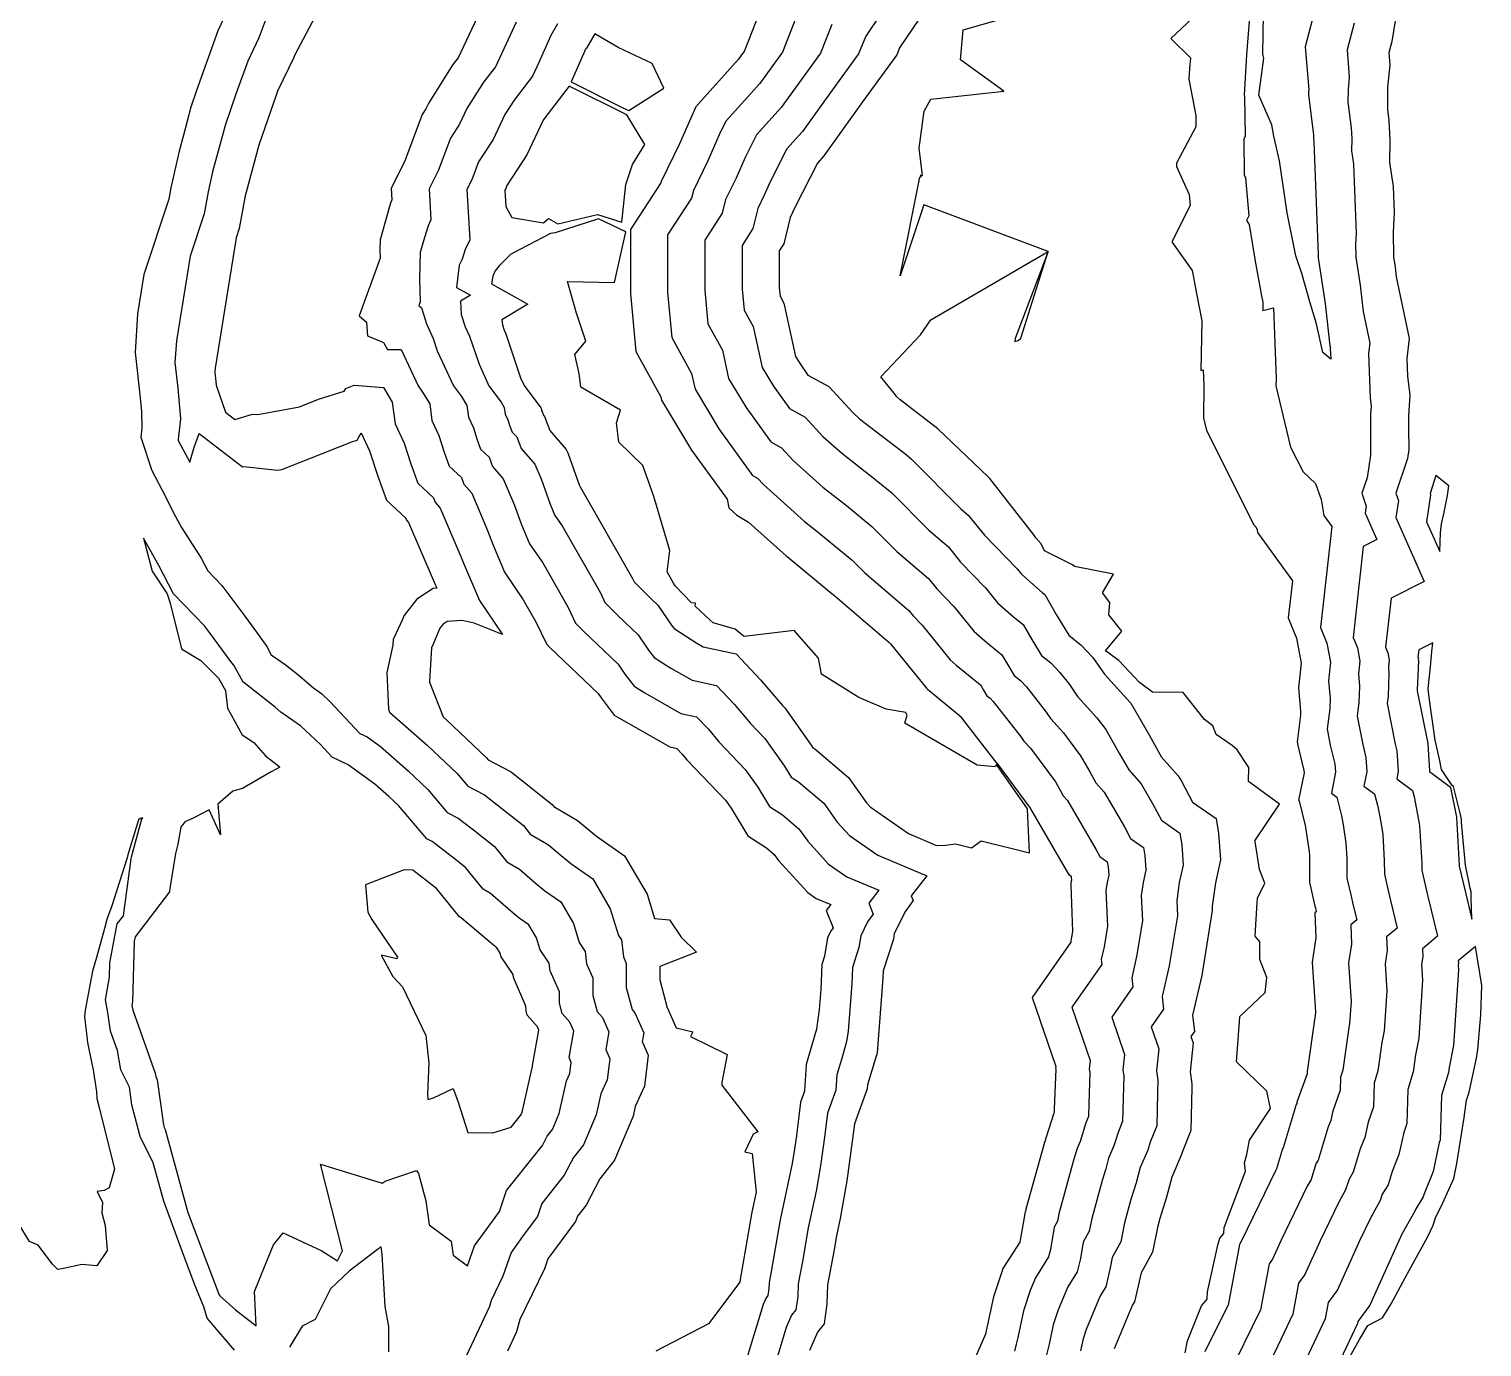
# Model space of a CAD drawing. Header units: inches. Extents: x 808357 to 808943, y 9157055 to 9157847.
# Drawn here: x 808666 to 808778.7, y 9157599.3 to 9157701.6 of the extents above; entities that cross this region are included whole.
import ezdxf

# ---------------------------------------------------------------- set-up
doc = ezdxf.new("R2010")
doc.units = ezdxf.units.IN
doc.header["$MEASUREMENT"] = 0

msp = doc.modelspace()

# ---------------------------------------------------------------- linework, layer by layer
for points, elevation in [([(808689.1, 9157704.28), (808686.59, 9157699.51), (808686.53, 9157699.35), (808685.27, 9157696.73), (808685.14, 9157696.36), (808683.86, 9157692.7), (808683.82, 9157692.54), (808682.83, 9157688.91), (808682.77, 9157688.61), (808682.3, 9157686.09), (808682.06, 9157685.36), (808680.43, 9157675.25), (808680.4, 9157674.89), (808680.45, 9157674.47), (808680.5, 9157673.94), (808681.23, 9157671.84), (808681.96, 9157671.28), (808683.32, 9157671.69), (808683.73, 9157671.65), (808686.97, 9157672.25), (808688.46, 9157672.84), (808690.45, 9157673.46), (808690.56, 9157673.67), (808691.23, 9157673.94), (808693.5, 9157673.76), (808694.18, 9157672.62), (808694.39, 9157670.93), (808695.1, 9157669.43), (808695.62, 9157667.84), (808696.16, 9157666.33), (808697.38, 9157665.18), (808697.5, 9157664.85), (808697.89, 9157664.4), (808699.51, 9157660.65), (808699.7, 9157660.11), (808700.94, 9157657.22), (808702.72, 9157654.58), (808700.53, 9157655.46), (808699.6, 9157655.66), (808698.45, 9157655.6), (808698.13, 9157655.39), (808697.88, 9157655.07), (808697.36, 9157653.84), (808697.22, 9157653.54), (808697.07, 9157650.96), (808697.07, 9157650.93), (808697.07, 9157650.89), (808698.12, 9157648.2), (808698.39, 9157647.96), (808701.48, 9157645.02), (808701.62, 9157644.86), (808703.35, 9157643.96), (808703.43, 9157643.9), (808706.59, 9157641.39), (808706.72, 9157641.24), (808708.54, 9157640.16), (808708.67, 9157640.05), (808710.03, 9157638.93), (808712.21, 9157637.41), (808713.95, 9157634.43), (808714.53, 9157632.55), (808715.68, 9157632.44), (808716.6, 9157631.11), (808717.78, 9157629.95), (808714.93, 9157628.82), (808714.94, 9157627.8), (808715.52, 9157625.63), (808715.54, 9157625.6), (808716.21, 9157624.08), (808717.5, 9157623.76), (808717.32, 9157623.4), (808720.16, 9157622.01), (808719.76, 9157619.82), (808719.76, 9157619.63), (808722.55, 9157616.01), (808722.19, 9157615.83), (808721.53, 9157614.45), (808722.1, 9157614.33), (808722.41, 9157611.33), (808722.07, 9157609.77), (808721.15, 9157604.39), (808721.15, 9157604.39), (808721.15, 9157604.39), (808721.15, 9157604.39), (808721.15, 9157604.39), (808721.15, 9157604.39), (808721.14, 9157604.34), (808718.71, 9157601.09), (808714.62, 9157598.99)], 2902), ([(808723.02, 9157703.71), (808721.48, 9157699.83), (808721.28, 9157699.55), (808721.05, 9157699.23), (808717.73, 9157695.53), (808717.7, 9157695.47), (808716.47, 9157692.66), (808715.05, 9157689.74), (808715.02, 9157689.64), (808712.66, 9157686), (808712.66, 9157685.97), (808712.67, 9157681.04), (808713.08, 9157676.54), (808715.03, 9157673.02), (808715.08, 9157672.76), (808717.41, 9157668.89), (808720.16, 9157665.09), (808720.29, 9157664.42), (808720.93, 9157663.84), (808721.83, 9157663.31), (808724.75, 9157660.7), (808724.83, 9157660.63), (808728.32, 9157657.75), (808728.37, 9157657.71), (808732.71, 9157653.99), (808732.76, 9157653.94), (808732.85, 9157653.85), (808735.64, 9157650.41), (808735.71, 9157650.35), (808738.18, 9157648.33), (808738.19, 9157648.3), (808738.21, 9157648.27), (808738.22, 9157648.26), (808738.24, 9157648.24), (808741.11, 9157644.58), (808741.11, 9157644.58), (808741.12, 9157644.57), (808743.68, 9157641.11), (808743.69, 9157641.1), (808743.7, 9157641.08), (808743.71, 9157641.07), (808746.59, 9157636.12), (808746.68, 9157635.96), (808746.86, 9157635.83), (808746.87, 9157635.72), (808746.89, 9157635.52), (808746.85, 9157635.34), (808746.83, 9157635.16), (808746.97, 9157631.55), (808746.9, 9157631.1), (808746.84, 9157630.83), (808746.85, 9157630.72), (808743.85, 9157626.42), (808745.68, 9157621.08), (808745.66, 9157620.95), (808745.67, 9157620.89), (808745.56, 9157617.76), (808745.56, 9157617.55), (808745.51, 9157617.45), (808744.93, 9157615.58), (808744.87, 9157615.43), (808744.84, 9157615.31), (808744.8, 9157615.17), (808743.36, 9157609.99), (808743.34, 9157609.89), (808743.29, 9157609.8), (808742.92, 9157607.59), (808742.89, 9157607.44), (808741.57, 9157605.39), (808741.5, 9157605.22), (808740.85, 9157603.2), (808740.28, 9157600.55), (808740.25, 9157600.43), (808740.22, 9157600.3), (808737.34, 9157593.72)], 2910), ([(808772.38, 9157704.44), (808771.76, 9157700.6), (808771.53, 9157699.71), (808771.6, 9157698.79), (808771.43, 9157697.05), (808771.42, 9157695.33), (808771.53, 9157694.47), (808771.61, 9157692.93), (808771.56, 9157691.21), (808771.87, 9157689.34), (808771.94, 9157687.34), (808771.85, 9157685.79), (808771.88, 9157683.89), (808772, 9157683.08), (808772.09, 9157682.34), (808773.09, 9157677.54), (808772.92, 9157675.99), (808772.96, 9157674.63), (808773.14, 9157673.16), (808773.04, 9157671.56), (808773.04, 9157670.57), (808773.08, 9157668.93), (808772.98, 9157668.23), (808772.07, 9157665.55), (808772.26, 9157664.99), (808772.07, 9157663.66), (808774.27, 9157658.7), (808771.69, 9157657.41), (808771.26, 9157653.6), (808771.44, 9157653.16), (808771.55, 9157652.62), (808771.49, 9157652.08), (808771.53, 9157651.57), (808771.47, 9157649.81), (808771.39, 9157649.23), (808772.02, 9157646.08), (808772.14, 9157645.56), (808772.25, 9157643.99), (808772.13, 9157643.39), (808773.36, 9157642.48), (808773.48, 9157641.99), (808773.83, 9157640.21), (808773.91, 9157639.73), (808774.08, 9157636.85), (808774.08, 9157636.31), (808774.19, 9157635.83), (808774.56, 9157634.26), (808775.3, 9157631.18), (808774.13, 9157630.19), (808774.15, 9157629.57), (808774.06, 9157628.98), (808774.14, 9157627.76), (808773.86, 9157623.27), (808773.6, 9157621.97), (808773.42, 9157620.66), (808772.99, 9157619.29), (808772.92, 9157616.65), (808772.68, 9157615.96), (808772.31, 9157614.25), (808771.78, 9157612.93), (808771.47, 9157611.9), (808771.01, 9157611.16), (808770.86, 9157610.67), (808770.09, 9157609.29), (808769.24, 9157607.54), (808767.53, 9157603.74), (808766.82, 9157602.77), (808766.58, 9157601.48), (808764.9, 9157597.93)], 2924), ([(808684.51, 9157702.74), (808683.82, 9157700.88), (808682.96, 9157699.08), (808682.06, 9157696.58), (808681.2, 9157694.09), (808680.9, 9157692.94), (808680.23, 9157690.49), (808679.88, 9157688.92), (808679.57, 9157687.23), (808678.48, 9157683.95), (808677.42, 9157677.36), (808677.31, 9157675.68), (808677.54, 9157673.7), (808677.74, 9157671.35), (808677.74, 9157671.31), (808677.55, 9157669.72), (808677.57, 9157669.65), (808678.46, 9157667.97), (808678.8, 9157669.13), (808679.2, 9157670.17), (808682.55, 9157667.59), (808682.66, 9157667.62), (808685.28, 9157667.34), (808685.6, 9157667.4), (808691.04, 9157669.54), (808691.45, 9157669.67), (808691.76, 9157670.23), (808692.42, 9157668.83), (808693.06, 9157666.88), (808693.72, 9157665.01), (808695.22, 9157663.6), (808695.28, 9157663.46), (808695.44, 9157663.27), (808697.44, 9157658.64), (808697.46, 9157658.59), (808697.64, 9157658.18), (808697.34, 9157658.16), (808696.09, 9157657.32), (808695.08, 9157656.04), (808694.97, 9157655.76), (808694.25, 9157654.2), (808694.23, 9157653.75), (808693.75, 9157651.64), (808693.88, 9157648.79), (808693.96, 9157648.57), (808696.89, 9157645.99), (808699.21, 9157643.79), (808700.03, 9157642.82), (808701.33, 9157642.15), (808701.95, 9157641.66), (808704.35, 9157639.76), (808704.89, 9157639.1), (808706.29, 9157638.27), (808706.97, 9157637.69), (808708.03, 9157636.82), (808709.73, 9157635.62), (808711.09, 9157633.3), (808711.73, 9157631.23), (808711.96, 9157630.89), (808712.11, 9157629.57), (808712.33, 9157629.05), (808712.34, 9157627.19), (808712.8, 9157625.48), (808713.01, 9157625.23), (808713.7, 9157623.68), (808713.58, 9157623.02), (808714.04, 9157621.94), (808713.76, 9157619.55), (808713.04, 9157617.96), (808712.87, 9157617.22), (808711.43, 9157613.79), (808710.28, 9157612.35), (808709.22, 9157610.31), (808708.54, 9157609.45), (808708.4, 9157609.04), (808706.68, 9157606.74), (808706.25, 9157606.15), (808705.98, 9157605.36), (808704.08, 9157601.44), (808703.81, 9157600.47), (808703.11, 9157598.99)], 2900), ([(808700.79, 9157702.52), (808699.3, 9157699.34), (808698.88, 9157698.8), (808697.01, 9157695.84), (808696.78, 9157695.36), (808696.5, 9157694.93), (808695.13, 9157691.26), (808694.1, 9157689.21), (808694.15, 9157688.3), (808694.07, 9157688.13), (808693.96, 9157687.79), (808693.23, 9157685.22), (808693.21, 9157684.45), (808693.24, 9157683.79), (808691.62, 9157679.32), (808692.17, 9157678.81), (808692.25, 9157677.77), (808693.5, 9157677.23), (808693.8, 9157676.71), (808694.87, 9157676.7), (808696.18, 9157673.88), (808696.48, 9157673.47), (808697.08, 9157672.48), (808697.24, 9157671.19), (808697.78, 9157670.03), (808698.18, 9157668.81), (808698.6, 9157667.65), (808699.54, 9157666.76), (808699.73, 9157666.24), (808700.34, 9157665.54), (808701.58, 9157662.65), (808701.95, 9157661.64), (808702.89, 9157659.42), (808704.34, 9157657.28), (808705.32, 9157655.57), (808706.14, 9157653.85), (808706.41, 9157653.57), (808710.16, 9157650.01), (808710.39, 9157649.67), (808711.41, 9157648.34), (808711.75, 9157648.11), (808715.71, 9157645.87), (808716.27, 9157645.74), (808716.68, 9157645.31), (808717.05, 9157644.87), (808720.03, 9157641.74), (808720.48, 9157641.12), (808721.78, 9157638.97), (808723.21, 9157638.04), (808723.82, 9157637.52), (808724.14, 9157637.06), (808726.43, 9157634.57), (808727.08, 9157634.11), (808728.21, 9157633.63), (808727.85, 9157633.18), (808728.39, 9157631.83), (808728.2, 9157631.55), (808727.95, 9157631.05), (808727.72, 9157629.62), (808727.52, 9157628.99), (808727.44, 9157627.03), (808727.32, 9157625.5), (808727.09, 9157623.97), (808726.48, 9157621.84), (808726.29, 9157621.23), (808726.16, 9157619.15), (808725.85, 9157618.3), (808725.55, 9157615.68), (808725.38, 9157614.49), (808725.22, 9157613.53), (808724.27, 9157609.16), (808723.59, 9157605.17), (808723.42, 9157604.3), (808723.41, 9157603.81), (808723.33, 9157603.29), (808723.16, 9157603.08), (808722.96, 9157602.61), (808721.58, 9157598.1)], 2904), ([(808725.65, 9157702.81), (808724.45, 9157699.76), (808723.63, 9157698.64), (808722.71, 9157697.35), (808720.09, 9157694.44), (808719.63, 9157693.53), (808718.67, 9157691.33), (808717.55, 9157689.04), (808717.41, 9157688.45), (808715.55, 9157685.59), (808715.55, 9157685.04), (808715.55, 9157681.16), (808715.88, 9157677.62), (808717.41, 9157674.84), (808717.68, 9157673.61), (808719.53, 9157670.55), (808722.14, 9157666.93), (808722.53, 9157666.71), (808722.98, 9157666.22), (808726.18, 9157663.35), (808727.14, 9157662.61), (808729.86, 9157660.36), (808730.85, 9157659.36), (808734.26, 9157656.46), (808734.6, 9157656.03), (808735.3, 9157655.3), (808737.48, 9157652.62), (808737.94, 9157652.22), (808739.83, 9157650.67), (808740.06, 9157650.27), (808740.33, 9157649.84), (808740.58, 9157649.64), (808740.82, 9157649.38), (808742.98, 9157646.62), (808743.2, 9157646.31), (808743.7, 9157645.76), (808745.64, 9157643.15), (808746.01, 9157642.51), (808746.25, 9157642.08), (808746.57, 9157641.71), (808748.8, 9157637.89), (808749.08, 9157637.36), (808749.67, 9157636.95), (808749.73, 9157636.57), (808749.78, 9157635.91), (808749.65, 9157635.34), (808749.57, 9157634.75), (808749.68, 9157631.96), (808749.43, 9157630.36), (808749.2, 9157629.38), (808749.25, 9157628.98), (808746.93, 9157625.66), (808748.34, 9157621.53), (808748.27, 9157620.87), (808748.31, 9157620.6), (808748.23, 9157618.18), (808748.21, 9157617.19), (808748.01, 9157616.7), (808747.56, 9157615.24), (808747.32, 9157614.7), (808747.19, 9157614.22), (808747.03, 9157613.7), (808745.91, 9157609.64), (808745.8, 9157609.08), (808745.54, 9157608.61), (808745.25, 9157606.88), (808745.11, 9157606.29), (808744.09, 9157604.68), (808743.68, 9157603.7), (808743.17, 9157602.11), (808742.72, 9157600.04), (808742.59, 9157599.52), (808742.47, 9157598.98)], 2912), ([(808732.09, 9157702.74), (808730.92, 9157701), (808730.37, 9157699.63), (808728.33, 9157696.82), (808726.02, 9157693.61), (808724.81, 9157692.26), (808723.49, 9157689.66), (808723.05, 9157688.67), (808722.55, 9157687.64), (808722.17, 9157686.09), (808721.32, 9157684.77), (808721.32, 9157683.18), (808721.33, 9157681.39), (808721.48, 9157679.76), (808722.18, 9157678.48), (808722.88, 9157675.31), (808723.76, 9157673.85), (808725.01, 9157672.12), (808726.22, 9157671.45), (808727.6, 9157669.95), (808729.03, 9157668.67), (808731.74, 9157666.56), (808732.94, 9157665.57), (808735.82, 9157662.68), (808737.34, 9157661.38), (808738.29, 9157660.21), (808740.21, 9157658.22), (808741.16, 9157657.05), (808742.39, 9157655.97), (808743.15, 9157655.35), (808743.81, 9157654.19), (808744.57, 9157652.96), (808745.29, 9157652.39), (808745.98, 9157651.65), (808746.73, 9157650.7), (808747.37, 9157649.78), (808748.87, 9157648.13), (808749.55, 9157647.21), (808750.63, 9157645.34), (808751.34, 9157644.08), (808752.3, 9157642.99), (808753.21, 9157641.43), (808753.88, 9157640.18), (808755.3, 9157639.18), (808755.45, 9157638.28), (808755.57, 9157636.7), (808755.26, 9157635.34), (808755.06, 9157633.92), (808755.11, 9157632.77), (808754.48, 9157628.87), (808753.93, 9157626.49), (808754.04, 9157625.52), (808753.08, 9157624.15), (808753.66, 9157622.44), (808753.49, 9157620.73), (808753.6, 9157620.01), (808753.56, 9157619.02), (808753.51, 9157616.47), (808753.01, 9157615.21), (808752.82, 9157614.57), (808752.22, 9157613.22), (808751.9, 9157612.03), (808751.51, 9157610.75), (808751.01, 9157608.93), (808750.72, 9157607.47), (808750.04, 9157606.24), (808749.9, 9157605.44), (808749.56, 9157603.98), (808749.11, 9157603.27), (808748.04, 9157600.67), (808747.8, 9157599.95), (808747.6, 9157599)], 2916), ([(808755.72, 9157598.84), (808755.9, 9157599.79), (808756.98, 9157602.51), (808757.41, 9157603.01), (808757.46, 9157603.59), (808758.24, 9157607.21), (808758.4, 9157607.75), (808758.72, 9157608.11), (808758.75, 9157608.57), (808760.39, 9157612.96), (808760.31, 9157613.6), (808760.49, 9157614.25), (808760.72, 9157615.36), (808762.34, 9157617.81), (808762.05, 9157619.15), (808759.69, 9157621.44), (808759.95, 9157624.89), (808759.97, 9157624.94), (808761.93, 9157626.8), (808762.04, 9157627.98), (808761.52, 9157629.38), (808761.51, 9157630.73), (808761.14, 9157631.19), (808761.29, 9157633.79), (808761.34, 9157634.1), (808761.33, 9157634.14), (808761.9, 9157635.3), (808761.48, 9157636.35), (808761.14, 9157638.52), (808761.15, 9157638.55), (808761.14, 9157638.57), (808761.13, 9157638.59), (808763.04, 9157641.42), (808760.64, 9157643.17), (808760.65, 9157644.26), (808759.75, 9157645.64), (808759.37, 9157645.97), (808758.12, 9157646.83), (808757.85, 9157647.51), (808757.21, 9157647.99), (808755.56, 9157650.09), (808753.19, 9157650.12), (808752.16, 9157650.87), (808750.56, 9157652.56), (808749.52, 9157653.31), (808750.79, 9157654.85), (808749.8, 9157656.11), (808749.87, 9157657.06), (808749.3, 9157657.82), (808750.15, 9157659.27), (808747.12, 9157659.87), (808746.97, 9157659.99), (808744.79, 9157661.07), (808744.53, 9157661.63), (808744.12, 9157662.08), (808743.97, 9157662.31), (808740.56, 9157666.69), (808740.43, 9157666.81), (808736.53, 9157670.55), (808733.6, 9157672.8), (808733.31, 9157673.04), (808733.2, 9157673.2), (808732.09, 9157674.59), (808735.17, 9157677.83), (808735.98, 9157678.99), (808745.07, 9157684.31), (808742.53, 9157677.55), (808742.49, 9157677.31), (808742.76, 9157677.41), (808742.95, 9157677.57), (808745.07, 9157684.31), (808735.43, 9157687.92), (808733.6, 9157682.41), (808735.12, 9157690.08), (808735.25, 9157690.15), (808735.14, 9157690.22), (808735.34, 9157690.19), (808735.07, 9157692.32), (808735.45, 9157695.18), (808735.97, 9157696.12), (808741.65, 9157696.74), (808738.29, 9157699.18), (808738.49, 9157701.5), (808744.95, 9157703.35)], 2918), ([(808757.11, 9157703.18), (808754.6, 9157700.84), (808756.12, 9157699.34), (808756.05, 9157698.49), (808756, 9157697.67), (808756.53, 9157694.85), (808756.54, 9157693.97), (808755.03, 9157691.16), (808755.03, 9157690.91), (808756.02, 9157688.73), (808756.1, 9157687.88), (808754.68, 9157685.05), (808756.27, 9157682.82), (808756.36, 9157682.32), (808756.44, 9157681.85), (808757.01, 9157678.93), (808756.94, 9157675.08), (808757.12, 9157675.12), (808757.17, 9157673.9), (808757.15, 9157671.39), (808757.38, 9157670.42), (808761.04, 9157663.09), (808761.21, 9157662.93), (808761.29, 9157662.71), (808761.33, 9157662.49), (808764.04, 9157658.76), (808763.72, 9157655.87), (808764.35, 9157654.3), (808764.72, 9157652.36), (808764.52, 9157650.46), (808764.67, 9157648.63), (808764.66, 9157648.34), (808764.4, 9157646.27), (808764.46, 9157645.97), (808764.93, 9157644.03), (808764.94, 9157643.85), (808764.52, 9157641.72), (808764.55, 9157641.69), (808765.02, 9157639.77), (808765.05, 9157639.62), (808765.34, 9157637.74), (808765.36, 9157637.43), (808765.37, 9157635.36), (808765.79, 9157633.52), (808765.83, 9157633.37), (808765.89, 9157633.08), (808765.79, 9157632.99), (808765.85, 9157631.04), (808765.57, 9157629.16), (808765.82, 9157625.3), (808765.8, 9157624.98), (808765.78, 9157624.88), (808765.21, 9157620.85), (808765.18, 9157620.74), (808765.17, 9157620.51), (808764.39, 9157618.3), (808764.37, 9157618.21), (808764.34, 9157618.13), (808763.32, 9157614.76), (808763.28, 9157614.69), (808762.8, 9157613.14), (808762.74, 9157613.02), (808760.08, 9157607.55), (808759.97, 9157607.31), (808759.93, 9157607.25), (808759.04, 9157602.56), (808758.92, 9157602.32), (808757.23, 9157598.92)], 2918), ([(808760.74, 9157702.81), (808760.47, 9157699.57), (808760.29, 9157696.47), (808760.33, 9157696.29), (808760.38, 9157693.24), (808760.26, 9157693.02), (808760.29, 9157690.26), (808760.4, 9157690.01), (808760.66, 9157687.08), (808760.47, 9157686.7), (808760.69, 9157686.41), (808761.16, 9157683.55), (808761.64, 9157680.87), (808761.74, 9157680.38), (808761.73, 9157679.73), (808762.57, 9157679.93), (808762.77, 9157674.42), (808762.76, 9157673.89), (808763.89, 9157669.13), (808764.86, 9157667.2), (808765.82, 9157666.3), (808766.28, 9157665.07), (808766.48, 9157663.83), (808767.1, 9157662.97), (808766.23, 9157655.12), (808766.71, 9157653.92), (808767, 9157652.45), (808766.84, 9157651), (808766.96, 9157649.61), (808766.93, 9157648.83), (808766.73, 9157647.26), (808766.98, 9157646.01), (808767.33, 9157644.54), (808767.38, 9157643.9), (808767.06, 9157642.28), (808767.49, 9157641.96), (808767.84, 9157640.51), (808767.98, 9157639.82), (808768.19, 9157638.4), (808768.26, 9157637.24), (808768.27, 9157635.68), (808768.59, 9157634.29), (808768.74, 9157633.67), (808769.03, 9157632.45), (808768.57, 9157632.06), (808768.62, 9157630.55), (808768.4, 9157629.1), (808768.59, 9157626.12), (808768.48, 9157624.41), (808768.39, 9157623.91), (808767.95, 9157620.79), (808767.78, 9157620.25), (808767.75, 9157619.22), (808767.15, 9157617.52), (808767.02, 9157616.89), (808766.82, 9157616.4), (808766.04, 9157613.81), (808765.86, 9157613.51), (808765.49, 9157612.31), (808765.19, 9157611.78), (808763.13, 9157607.55), (808762.49, 9157606.12), (808762.23, 9157605.76), (808761.55, 9157602.2), (808760.92, 9157600.86), (808759.64, 9157598.29)], 2920), ([(808765.88, 9157703.44), (808765.04, 9157700.19), (808765.3, 9157696.85), (808765.28, 9157696.66), (808765.28, 9157696.48), (808765.67, 9157693.34), (808765.68, 9157693.19), (808765.68, 9157693.01), (808765.71, 9157692.81), (808766.03, 9157684.06), (808766.03, 9157683.95), (808766.03, 9157683.82), (808766.58, 9157680.28), (808766.95, 9157676.99), (808766.99, 9157676.83), (808766.98, 9157676.78), (808767.01, 9157675.95), (808766.41, 9157676.47), (808765.92, 9157678.7), (808765.4, 9157680.4), (808764.78, 9157682.59), (808764.31, 9157683.96), (808763.64, 9157687.29), (808763.04, 9157691.33), (808762.6, 9157693.24), (808762.44, 9157694.12), (808761.42, 9157696.44), (808761.82, 9157699.31), (808761.75, 9157699.61), (808761.8, 9157702.71)], 2920), ([(808681.11, 9157702.41), (808680.64, 9157701.43), (808678.98, 9157696.8), (808678.53, 9157695.49), (808677.98, 9157693.34), (808677.63, 9157692.08), (808677, 9157689.23), (808676.84, 9157688.36), (808674.9, 9157682.53), (808674.41, 9157679.47), (808674.22, 9157676.47), (808674.62, 9157672.94), (808674.71, 9157671.9), (808674.75, 9157670.61), (808674.66, 9157669.89), (808675.51, 9157667.3), (808676.58, 9157665.29), (808677.19, 9157664.03), (808677.82, 9157662.89), (808679.35, 9157660.51), (808679.85, 9157659.52), (808680.94, 9157658.39), (808682.8, 9157655.9), (808683.64, 9157654.77), (808684.44, 9157653.65), (808684.79, 9157653.02), (808685.86, 9157652.26), (808686.81, 9157651.52), (808688.06, 9157650.44), (808688.71, 9157649.99), (808689.36, 9157649.37), (808691.65, 9157646.91), (808692.24, 9157646.64), (808693.23, 9157645.92), (808695.4, 9157644.01), (808696.93, 9157642.55), (808698.44, 9157640.78), (808699.3, 9157640.34), (808700.47, 9157639.43), (808702.1, 9157638.13), (808703.06, 9157636.96), (808704.04, 9157636.37), (808705.27, 9157635.32), (808706.03, 9157634.7), (808707.25, 9157633.84), (808708.23, 9157632.17), (808708.69, 9157630.68), (808709.16, 9157629.99), (808709.26, 9157629.03), (808709.74, 9157627.95), (808709.75, 9157626.59), (808710.08, 9157625.34), (808710.49, 9157624.87), (808710.98, 9157623.75), (808710.74, 9157622.39), (808711.05, 9157621.66), (808710.86, 9157620.04), (808710.37, 9157618.96), (808710, 9157617.32), (808709.03, 9157614.99), (808708.24, 9157614.01), (808707.53, 9157612.63), (808705.79, 9157610.45), (808705.45, 9157609.43), (808704.42, 9157608.05), (808703.41, 9157606.65), (808702.76, 9157604.8), (808701.86, 9157602.92), (808701.73, 9157602.46), (808699.91, 9157598.6)], 2898), ([(808703.78, 9157702.1), (808703.17, 9157700.74), (808702.18, 9157698.63), (808701.26, 9157697.43), (808699.96, 9157695.39), (808699.4, 9157694.17), (808698.69, 9157693.1), (808697.75, 9157690.57), (808697.04, 9157689.16), (808697.17, 9157686.75), (808696.96, 9157686.29), (808696.68, 9157685.4), (808696.34, 9157684.22), (808696.29, 9157682.17), (808696.35, 9157680.39), (808696.25, 9157680.11), (808696.44, 9157679.93), (808696.84, 9157678.69), (808697.35, 9157677.54), (808697.67, 9157676.59), (808698.92, 9157673.89), (808699.55, 9157673.04), (808699.97, 9157672.35), (808700.08, 9157671.44), (808700.47, 9157670.63), (808700.74, 9157669.78), (808701.03, 9157668.96), (808701.69, 9157668.34), (808701.96, 9157667.63), (808702.79, 9157666.67), (808703.65, 9157664.66), (808704.19, 9157663.16), (808704.84, 9157661.63), (808705.85, 9157660.14), (808707.82, 9157656.69), (808708.41, 9157655.46), (808709.05, 9157654.81), (808711.7, 9157652.29), (808712.23, 9157651.52), (808712.96, 9157650.57), (808713.77, 9157650.05), (808716.57, 9157648.46), (808717.8, 9157648.19), (808718.71, 9157647.23), (808719.52, 9157646.27), (808721.57, 9157644.12), (808722.55, 9157642.75), (808723.46, 9157641.25), (808724.46, 9157640.6), (808725.74, 9157639.51), (808726.42, 9157638.55), (808728.04, 9157636.78), (808729.46, 9157635.79), (808731.94, 9157634.74), (808731.16, 9157633.75), (808731.5, 9157632.9), (808731.07, 9157632.3), (808730.54, 9157631.2), (808730.4, 9157630.29), (808729.89, 9157628.74), (808729.84, 9157627.47), (808729.56, 9157623.82), (808729.44, 9157623), (808729.11, 9157621.86), (808728.67, 9157620.43), (808728.59, 9157619.24), (808727.95, 9157617.46), (808727.75, 9157615.76), (808727.42, 9157613.35), (808727.08, 9157611.4), (808726.46, 9157608.54), (808726.02, 9157605.94), (808725.68, 9157604.21), (808725.66, 9157603.23), (808725.51, 9157602.19), (808725.17, 9157601.77), (808724.76, 9157600.82), (808723.86, 9157597.89)], 2906), ([(808707, 9157701.96), (808706.49, 9157701.07), (808705.56, 9157698.97), (808705.06, 9157697.91), (808703.63, 9157696.05), (808702.92, 9157694.93), (808702.02, 9157692.99), (808700.88, 9157691.26), (808700.36, 9157689.87), (808699.97, 9157689.1), (808700.19, 9157685.2), (808699.84, 9157684.45), (808699.61, 9157683.7), (808699.38, 9157683.24), (808699.15, 9157681.52), (808700.25, 9157680.91), (808699.46, 9157680.44), (808699.53, 9157679.41), (808699.84, 9157678.45), (808700.16, 9157677.73), (808700.91, 9157675.55), (808701.67, 9157673.89), (808702.63, 9157672.61), (808702.86, 9157672.21), (808702.93, 9157671.69), (808703.15, 9157671.23), (808703.31, 9157670.74), (808703.47, 9157670.28), (808703.85, 9157669.93), (808704.19, 9157669.02), (808705.23, 9157667.81), (808705.72, 9157666.67), (808706.43, 9157664.69), (808706.79, 9157663.83), (808707.35, 9157663.01), (808710.33, 9157657.82), (808710.68, 9157657.06), (808711.69, 9157656.05), (808713.25, 9157654.57), (808714.07, 9157653.38), (808714.5, 9157652.81), (808715.79, 9157651.98), (808717.44, 9157651.04), (808719.33, 9157650.63), (808720.73, 9157649.15), (808721.99, 9157647.68), (808723.1, 9157646.51), (808724.62, 9157644.38), (808725.14, 9157643.52), (808725.71, 9157643.15), (808727.67, 9157641.5), (808728.7, 9157640.03), (808729.65, 9157639), (808731.85, 9157637.47), (808735.67, 9157635.85), (808734.46, 9157634.32), (808734.61, 9157633.96), (808733.95, 9157633.04), (808733.14, 9157631.36), (808733.07, 9157630.96), (808732.27, 9157628.49), (808732.25, 9157627.92), (808731.8, 9157622.13), (808731.78, 9157622.03), (808731.74, 9157621.88), (808731.05, 9157619.64), (808731.03, 9157619.33), (808730.05, 9157616.62), (808729.96, 9157615.84), (808729.46, 9157612.2), (808728.95, 9157609.27), (808728.66, 9157607.93), (808728.45, 9157606.71), (808727.95, 9157604.12), (808727.91, 9157602.65), (808727.69, 9157601.09), (808727.18, 9157600.46), (808726.56, 9157599.04)], 2908), ([(808728.28, 9157701.91), (808727.41, 9157699.7), (808725.98, 9157697.73), (808724.36, 9157695.48), (808722.45, 9157693.35), (808721.56, 9157691.59), (808720.86, 9157690), (808720.05, 9157688.34), (808719.79, 9157687.27), (808718.43, 9157685.18), (808718.44, 9157684.11), (808718.44, 9157681.27), (808718.68, 9157678.69), (808719.8, 9157676.66), (808720.28, 9157674.46), (808721.64, 9157672.2), (808723.57, 9157669.53), (808724.38, 9157669.08), (808725.29, 9157668.08), (808727.6, 9157666.01), (808729.44, 9157664.59), (808731.4, 9157662.97), (808733.34, 9157661.02), (808735.8, 9157658.92), (808736.45, 9157658.12), (808737.76, 9157656.76), (808739.32, 9157654.84), (808740.17, 9157654.09), (808741.49, 9157653.01), (808741.94, 9157652.23), (808742.45, 9157651.4), (808742.93, 9157651.01), (808743.4, 9157650.52), (808744.86, 9157648.66), (808745.28, 9157648.05), (808746.28, 9157646.95), (808747.59, 9157645.18), (808748.32, 9157643.93), (808748.79, 9157643.08), (808749.44, 9157642.35), (808751, 9157639.66), (808751.48, 9157638.77), (808752.48, 9157638.07), (808752.59, 9157637.43), (808752.67, 9157636.31), (808752.45, 9157635.34), (808752.31, 9157634.33), (808752.4, 9157632.36), (808751.95, 9157629.61), (808751.57, 9157627.94), (808751.64, 9157627.25), (808750.01, 9157624.9), (808751, 9157621.99), (808750.88, 9157620.8), (808750.96, 9157620.31), (808750.9, 9157618.6), (808750.86, 9157616.83), (808750.51, 9157615.96), (808750.19, 9157614.91), (808749.77, 9157613.96), (808749.55, 9157613.13), (808749.27, 9157612.22), (808748.46, 9157609.28), (808748.26, 9157608.28), (808747.79, 9157607.43), (808747.58, 9157606.16), (808747.34, 9157605.13), (808746.6, 9157603.98), (808745.86, 9157602.19), (808745.48, 9157601.03), (808745.16, 9157599.52), (808744.93, 9157598.6)], 2914), ([(808735.07, 9157702.35), (808733.55, 9157700.1), (808733.34, 9157699.57), (808730.68, 9157695.91), (808727.68, 9157691.73), (808727.17, 9157691.16), (808725.41, 9157687.72), (808725.25, 9157687.34), (808725.05, 9157686.94), (808724.56, 9157684.91), (808724.2, 9157684.36), (808724.21, 9157682.25), (808724.21, 9157681.51), (808724.28, 9157680.83), (808724.57, 9157680.3), (808725.48, 9157676.16), (808725.88, 9157675.5), (808726.44, 9157674.72), (808728.06, 9157673.82), (808729.91, 9157671.81), (808730.45, 9157671.32), (808734.05, 9157668.54), (808734.48, 9157668.18), (808738.31, 9157664.33), (808738.88, 9157663.84), (808740.13, 9157662.3), (808742.67, 9157659.67), (808743, 9157659.26), (808744.62, 9157657.84), (808744.81, 9157657.69), (808745.69, 9157656.15), (808746.69, 9157654.53), (808747.64, 9157653.76), (808748.56, 9157652.79), (808748.6, 9157652.73), (808749.46, 9157651.51), (808751.45, 9157649.32), (808751.51, 9157649.25), (808752.95, 9157646.76), (808753.88, 9157645.08), (808755.17, 9157643.63), (808755.42, 9157643.2), (808756.28, 9157641.59), (808758.11, 9157640.3), (808758.3, 9157639.14), (808758.46, 9157637.1), (808758.06, 9157635.33), (808757.8, 9157633.5), (808757.82, 9157633.17), (808757, 9157628.12), (808756.29, 9157625.05), (808756.43, 9157623.79), (808756.16, 9157623.39), (808756.33, 9157622.9), (808756.1, 9157620.66), (808756.24, 9157619.72), (808756.23, 9157619.44), (808756.16, 9157616.11), (808755.51, 9157614.47), (808755.44, 9157614.24), (808754.67, 9157612.48), (808754.26, 9157610.94), (808753.75, 9157609.27), (808753.56, 9157608.58), (808753.17, 9157606.67), (808752.29, 9157605.05), (808752.23, 9157604.72), (808751.79, 9157602.82), (808751.63, 9157602.57), (808750.21, 9157599.16)], 2918), ([(808768.82, 9157702.02), (808768.29, 9157699.95), (808768.45, 9157697.82), (808768.36, 9157696.86), (808768.35, 9157695.9), (808768.6, 9157693.91), (808768.65, 9157693.06), (808768.62, 9157692.11), (808768.79, 9157691.08), (808768.99, 9157685.7), (808768.94, 9157684.87), (808768.95, 9157683.85), (808769.29, 9157681.68), (808769.52, 9157679.66), (808770.04, 9157677.19), (808769.95, 9157676.39), (808770.07, 9157672.93), (808770.14, 9157672.33), (808770.1, 9157671.69), (808770.09, 9157669.11), (808770.1, 9157668.51), (808769.83, 9157666.75), (808769.43, 9157665.56), (808769.77, 9157664.54), (808769.69, 9157664), (808770.6, 9157661.95), (808769.53, 9157661.42), (808768.75, 9157654.36), (808769.08, 9157653.54), (808769.27, 9157652.53), (808769.16, 9157651.54), (808769.24, 9157650.59), (808769.2, 9157649.32), (808769.06, 9157648.25), (808769.5, 9157646.04), (808769.74, 9157645.05), (808769.81, 9157643.94), (808769.59, 9157642.83), (808770.42, 9157642.22), (808770.66, 9157641.25), (808770.91, 9157640.02), (808771.05, 9157639.06), (808771.17, 9157637.05), (808771.18, 9157635.99), (808771.39, 9157635.06), (808771.65, 9157633.96), (808772.16, 9157631.81), (808771.35, 9157631.12), (808771.39, 9157630.06), (808771.23, 9157629.04), (808771.37, 9157626.94), (808771.17, 9157623.84), (808770.99, 9157622.94), (808770.68, 9157620.73), (808770.39, 9157619.77), (808770.34, 9157617.94), (808769.91, 9157616.74), (808769.66, 9157615.57), (808769.3, 9157614.67), (808768.75, 9157612.86), (808768.43, 9157612.34), (808768.17, 9157611.49), (808767.64, 9157610.54), (808766.19, 9157607.54), (808765.01, 9157604.93), (808764.52, 9157604.26), (808764.06, 9157601.84), (808762.91, 9157599.4), (808762.05, 9157597.66)], 2922), ([(808709.21, 9157700.04), (808708.06, 9157697.47), (808712.12, 9157695.43), (808712.54, 9157695.23), (808715.26, 9157696.98), (808714.34, 9157698.88), (808711.72, 9157700.14), (808709.89, 9157701.18), (808709.24, 9157700.08), (808709.21, 9157700.04)], 2910), ([(808706.29, 9157686.87), (808707.03, 9157686.45), (808710.11, 9157687.18), (808711.99, 9157686.57), (808712.31, 9157689.5), (808712.83, 9157691.05), (808713.77, 9157692.61), (808712.37, 9157694.9), (808708, 9157697.09), (808707.9, 9157697.14), (808706.01, 9157694.68), (808705.88, 9157694.48), (808704.63, 9157691.81), (808703.07, 9157689.42), (808702.98, 9157689.18), (808702.91, 9157689.05), (808702.98, 9157687.79), (808703.45, 9157686.95), (808705.92, 9157686.53), (808706.29, 9157686.87)], 2910), ([(808717.7, 9157657.03), (808717.41, 9157657.05), (808716.13, 9157658.35), (808716.01, 9157658.57), (808715.52, 9157659.44), (808715.71, 9157661.1), (808714.48, 9157665.29), (808713.63, 9157667.71), (808711.77, 9157669.51), (808711.59, 9157671.01), (808711.88, 9157672), (808708.8, 9157673.78), (808708.69, 9157674.84), (808708.34, 9157676.31), (808709.2, 9157677.35), (808708.48, 9157679.52), (808707.77, 9157681.97), (808711.43, 9157681.91), (808712.31, 9157685.84), (808710.17, 9157686.83), (808706.81, 9157685.76), (808706.46, 9157685.71), (808704.07, 9157684.45), (808703.36, 9157684.06), (808702.46, 9157683.19), (808702.17, 9157682.79), (808701.97, 9157682.38), (808701.89, 9157681.79), (808704.71, 9157680.21), (808702.69, 9157679.01), (808702.72, 9157678.6), (808702.85, 9157678.21), (808702.98, 9157677.92), (808704.14, 9157674.51), (808704.42, 9157673.9), (808705.7, 9157672.18), (808705.76, 9157672.08), (808705.77, 9157671.95), (808705.83, 9157671.83), (808705.87, 9157671.71), (808705.91, 9157671.6), (808706, 9157671.51), (808706.41, 9157670.42), (808707.68, 9157668.94), (808707.79, 9157668.68), (808708.67, 9157666.21), (808708.75, 9157666.04), (808708.86, 9157665.87), (808712.83, 9157658.94), (808712.96, 9157658.67), (808714.33, 9157657.29), (808714.8, 9157656.85), (808715.91, 9157655.23), (808716.05, 9157655.04), (808717.82, 9157653.91), (808718.3, 9157653.63), (808720.86, 9157653.08), (808722.76, 9157651.08), (808724.46, 9157649.09), (808724.64, 9157648.89), (808726.69, 9157646.01), (808726.82, 9157645.8), (808726.96, 9157645.71), (808729.59, 9157643.49), (808730.97, 9157641.52), (808731.26, 9157641.21), (808734.23, 9157639.14), (808736.42, 9157638.22), (808737.12, 9157638.24), (808737.89, 9157638.34), (808739.12, 9157638.04), (808739.89, 9157638.58), (808743.62, 9157637.64), (808743.49, 9157641.05), (808741.08, 9157644.49), (808740.96, 9157644.33), (808739.58, 9157644.45), (808733.97, 9157647.7), (808734.15, 9157648.33), (808734.03, 9157648.53), (808732.51, 9157648.79), (808730.39, 9157649.7), (808727.5, 9157651.5), (808727.26, 9157652.74), (808725.36, 9157654.89), (808721.5, 9157654.43), (808721.12, 9157654.72), (808720.79, 9157655.01), (808719.07, 9157655.49), (808718.84, 9157655.71), (808717.69, 9157656.78), (808717.7, 9157657.03)], 2910), ([(808775.48, 9157661.02), (808775.54, 9157662.47), (808775.62, 9157663.17), (808775.78, 9157663.94), (808776.07, 9157665.36), (808776.18, 9157666.13), (808775.18, 9157666.92), (808774.72, 9157665.53), (808774.75, 9157665.43), (808774.45, 9157663.32), (808775.48, 9157661.02)], 2926), ([(808679.6, 9157655.27), (808677.19, 9157657.75), (808676.07, 9157659.94), (808675.96, 9157660.11), (808674.87, 9157662.07), (808675.53, 9157659.49), (808676.7, 9157657.74), (808676.95, 9157657.01), (808677.83, 9157653.48), (808679.33, 9157652.57), (808680.7, 9157651.2), (808681.24, 9157650.25), (808681.39, 9157648.88), (808682.53, 9157646.8), (808683.44, 9157646.2), (808684.35, 9157645.16), (808685.25, 9157644.48), (808685.46, 9157644.29), (808685.16, 9157644.13), (808684.77, 9157643.93), (808682.54, 9157642.64), (808681.81, 9157642.44), (808680.65, 9157641.42), (808680.84, 9157639.04), (808679.96, 9157640.97), (808678.73, 9157640.34), (808678.08, 9157640.05), (808677.76, 9157639.63), (808677.53, 9157638.32), (808677.34, 9157637.6), (808676.91, 9157634.88), (808676.88, 9157634.62), (808674.21, 9157631.13), (808674.15, 9157630.8), (808674.02, 9157626.09), (808673.97, 9157625.81), (808674, 9157625.66), (808674.03, 9157625.43), (808675.77, 9157620.56), (808675.82, 9157620.28), (808675.94, 9157620.04), (808676.43, 9157616.53), (808676.48, 9157616.33), (808676.56, 9157616.17), (808678.32, 9157609.74), (808678.51, 9157609.21), (808680.71, 9157603.4), (808680.72, 9157603.38), (808680.72, 9157603.37), (808680.8, 9157603.27), (808682.01, 9157602.2), (808683.61, 9157600.94), (808683.49, 9157603.62), (808684.3, 9157605.65), (808684.96, 9157607.23), (808685.7, 9157608.16), (808688.71, 9157606.77), (808689.93, 9157606), (808690.31, 9157606.77), (808688.6, 9157613.48), (808693.38, 9157612.01), (808693.62, 9157612.16), (808696.06, 9157613), (808696.2, 9157612.77), (808696.78, 9157610.65), (808697.05, 9157608.79), (808698.76, 9157607.52), (808698.91, 9157606.42), (808700.02, 9157605.59), (808700.57, 9157607.16), (808702.16, 9157609.36), (808702.5, 9157609.81), (808703.05, 9157611.46), (808705.83, 9157614.94), (808706.21, 9157615.67), (808706.62, 9157616.19), (808707.13, 9157617.42), (808707.71, 9157619.96), (808707.96, 9157620.53), (808708.06, 9157621.39), (808707.9, 9157621.77), (808708.27, 9157623.81), (808707.96, 9157624.5), (808707.36, 9157625.19), (808707.15, 9157625.99), (808707.15, 9157626.85), (808706.42, 9157628.5), (808706.36, 9157629.09), (808705.66, 9157630.13), (808705.38, 9157631.04), (808704.78, 9157632.06), (808704.03, 9157632.58), (808703.57, 9157632.96), (808701.8, 9157634.48), (808701.22, 9157634.82), (808699.86, 9157636.5), (808698.98, 9157637.2), (808697.27, 9157638.53), (808696.85, 9157638.74), (808694.66, 9157641.31), (808693.9, 9157642.03), (808692.83, 9157642.98), (808690.76, 9157644.48), (808689.51, 9157645.06), (808688.6, 9157646.04), (808687.06, 9157647.49), (808685.54, 9157648.56), (808685.09, 9157648.95), (808682.78, 9157650.76), (808682.6, 9157650.89), (808681.87, 9157652.2), (808681.73, 9157652.4), (808679.99, 9157654.74), (808679.6, 9157655.27)], 2896), ([(808773.78, 9157652.85), (808773.81, 9157652.78), (808773.82, 9157652.7), (808773.81, 9157652.63), (808773.82, 9157652.55), (808773.73, 9157650.29), (808773.73, 9157650.22), (808774.54, 9157646.12), (808774.55, 9157646.07), (808774.68, 9157644.03), (808774.67, 9157643.95), (808776.3, 9157642.74), (808776.3, 9157642.72), (808776.76, 9157640.41), (808776.76, 9157640.39), (808776.99, 9157636.66), (808776.99, 9157636.63), (808776.99, 9157636.6), (808777.47, 9157634.56), (808777.96, 9157632.51), (808777.91, 9157634.18), (808777.9, 9157634.63), (808777.84, 9157634.9), (808777.48, 9157636.69), (808777.17, 9157640), (808777.15, 9157640.22), (808777.11, 9157640.49), (808777.05, 9157640.73), (808776.55, 9157642.79), (808776.44, 9157642.86), (808775.61, 9157644.11), (808775.45, 9157644.91), (808775.12, 9157646.38), (808774.66, 9157649.71), (808774.58, 9157650.4), (808774.75, 9157652.07), (808774.87, 9157653.28), (808774.93, 9157653.94), (808773.84, 9157653.4), (808773.78, 9157652.85)], 2926), ([(808681.92, 9157599.05), (808679.82, 9157601.54), (808679.54, 9157602.41), (808678.84, 9157604.18), (808677.79, 9157606.94), (808676.45, 9157610.61), (808675.63, 9157613.6), (808674.62, 9157615.64), (808673.96, 9157618.1), (808673.78, 9157619.46), (808673.1, 9157620.8), (808672.86, 9157622.31), (808672.32, 9157623.82), (808672.1, 9157625.27), (808671.93, 9157626.25), (808672.23, 9157627.99), (808672.26, 9157629.1), (808672.83, 9157632.13), (808673.31, 9157632.76), (808673.92, 9157637.17), (808673.95, 9157637.33), (808674.72, 9157640.18), (808674.72, 9157640.23), (808674.81, 9157640.35), (808674.6, 9157640.3), (808674.49, 9157640.21), (808673.65, 9157637.48), (808673.59, 9157637.25), (808672.4, 9157633.54), (808672.02, 9157632.48), (808671.83, 9157631.78), (808671.21, 9157629.53), (808670.92, 9157628.47), (808670.34, 9157625.45), (808670.3, 9157624.94), (808670.37, 9157624.28), (808670.51, 9157622.93), (808670.64, 9157622.28), (808670.95, 9157620.8), (808671.23, 9157619.1), (808671.26, 9157618.59), (808671.44, 9157617.89), (808672.61, 9157613.11), (808672.2, 9157611.66), (808671.81, 9157611.44), (808671.28, 9157611.36), (808671.68, 9157610.51), (808671.64, 9157609.72), (808671.9, 9157608.72), (808672.05, 9157606.79), (808671.24, 9157605.61), (808670.08, 9157605.71), (808668.66, 9157605.4), (808668.21, 9157605.32), (808667.81, 9157605.72), (808666.69, 9157607.2), (808666.01, 9157607.48), (808665.18, 9157608.88)], 2898), ([(808704.13, 9157617.26), (808704.17, 9157617.34), (808704.21, 9157617.39), (808704.27, 9157617.52), (808705.04, 9157620.97), (808705.06, 9157621.02), (808705.07, 9157621.11), (808705.06, 9157621.15), (808705.55, 9157623.88), (808705.44, 9157624.14), (808704.65, 9157625.05), (808704.56, 9157625.39), (808704.55, 9157625.75), (808703.58, 9157627.97), (808703.55, 9157628.2), (808702.62, 9157629.58), (808702.52, 9157629.91), (808702.3, 9157630.28), (808702.03, 9157630.47), (808701.87, 9157630.6), (808699.55, 9157632.59), (808699.39, 9157632.68), (808697.61, 9157634.87), (808697.5, 9157634.96), (808695.77, 9157636.31), (808695.1, 9157636.34), (808692.1, 9157635.17), (808692.27, 9157633.05), (808692.58, 9157632.48), (808694.57, 9157629.55), (808694.52, 9157629.42), (808693.31, 9157629.71), (808694.23, 9157628.05), (808694.98, 9157627.26), (808696.78, 9157623.48), (808697.01, 9157621.36), (808696.92, 9157618.91), (808696.94, 9157618.52), (808697.37, 9157618.64), (808698.89, 9157619.35), (808699.3, 9157618.3), (808700.04, 9157615.96), (808701.98, 9157615.92), (808703.41, 9157616.36), (808704.13, 9157617.26)], 2894), ([(808767.28, 9157596.37), (808769.24, 9157599.88), (808769.9, 9157600.98), (808771.02, 9157601.56), (808771.71, 9157602.65), (808772.96, 9157605.01), (808774.52, 9157607.84), (808774.97, 9157608.75), (808775.16, 9157609.41), (808775.59, 9157610.2), (808776.57, 9157612.38), (808776.81, 9157613.54), (808777.38, 9157617.1), (808777.56, 9157618.45), (808777.75, 9157619.09), (808778.33, 9157621.72), (808778.42, 9157622.39), (808778.65, 9157625.07), (808778.75, 9157627.36), (808778.24, 9157630.38), (808776.91, 9157629.26), (808776.92, 9157629.08), (808776.9, 9157628.92), (808776.92, 9157628.57), (808776.54, 9157622.71), (808776.21, 9157621), (808776.15, 9157620.6), (808775.6, 9157618.81), (808775.5, 9157615.36), (808775.44, 9157615.18), (808774.96, 9157612.93), (808774.26, 9157611.2), (808774.18, 9157610.95), (808773.59, 9157609.98), (808773.54, 9157609.84), (808772.54, 9157608.05), (808772.29, 9157607.53), (808770.05, 9157602.55), (808769.12, 9157601.28), (808769.09, 9157601.12), (808766.89, 9157596.47)], 2926), ([(808693.9, 9157598.94), (808693.91, 9157600.89), (808693.62, 9157602.45), (808693.38, 9157606.52), (808693.35, 9157606.88), (808693.32, 9157607.05), (808693.31, 9157607.06), (808693.25, 9157607.04), (808693.13, 9157606.96), (808690.83, 9157605.18), (808689.38, 9157603.82), (808688.19, 9157601.43), (808687.19, 9157600.93), (808686.21, 9157599.29)], 2898)]:
    msp.add_lwpolyline(points, dxfattribs=dict(elevation=elevation))

doc.saveas('drawing.dxf')
